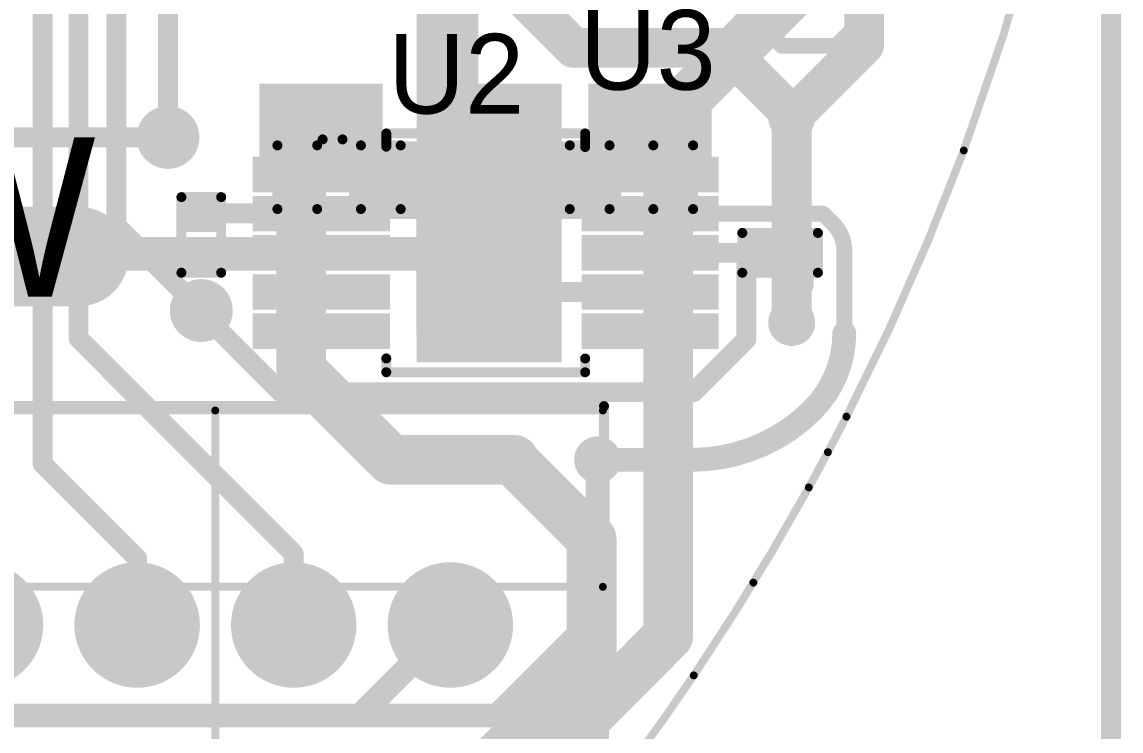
# Model space of a CAD drawing. Header units: millimetres. Extents: x 45.53 to 47.16, y 2.21 to 4.42.
# Drawn here: x 46.428 to 46.98, y 2.412 to 2.768 of the extents above; entities that cross this region are included whole.
import ezdxf

# ---------------------------------------------------------------- set-up
doc = ezdxf.new("R2010")
doc.units = ezdxf.units.MM
doc.header["$MEASUREMENT"] = 0
for name, color, linetype in [('BottomLayer', 5, 'Continuous'), ('BottomOverlay', 54, 'Continuous'), ('BottomPaste', 16, 'Continuous'), ('BottomSolder', 6, 'Continuous'), ('Mechanical1', 6, 'Continuous'), ('Mechanical2', 216, 'Continuous'), ('MultiLayer', 9, 'Continuous'), ('PadHoleLayer', 156, 'Continuous'), ('TopLayer', 1, 'Continuous'), ('TopOverlay', 2, 'Continuous'), ('TopPaste', 8, 'Continuous'), ('TopSolder', 216, 'Continuous'), ('ViaHoleLayer', 16, 'Continuous')]:
    doc.layers.add(name, color=color, linetype=linetype)

# ---------------------------------------------------------------- blocks, each defined once
blk = doc.blocks.new('BQ24092DGQR_34')
at = {"layer": 'TopLayer'}
for points in [[(-0.1131889, 0.0442914), (-0.1131889, 0.034449), (-0.0521653, 0.0442914), (-0.0521653, 0.034449)], [(0.0521654, 0.0442914), (0.0521654, 0.034449), (0.113189, 0.0442914), (0.113189, 0.034449)], [(-0.0309055, 0.0370079), (-0.0309055, -0.0370077), (0.0309055, 0.0370079), (0.0309055, -0.0370077)], [(-0.1131889, 0.0246064), (-0.1131889, 0.014764), (-0.0521653, 0.0246064), (-0.0521653, 0.014764)], [(0.0521654, 0.0246063), (0.0521654, 0.0147639), (0.113189, 0.0246063), (0.113189, 0.0147639)], [(-0.1131889, 0.0049213), (-0.1131889, -0.0049211), (-0.0521653, 0.0049213), (-0.0521653, -0.0049211)], [(0.0521654, 0.0049213), (0.0521654, -0.0049211), (0.113189, 0.0049213), (0.113189, -0.0049211)], [(-0.1131889, -0.0147637), (-0.1131889, -0.0246061), (-0.0521653, -0.0147637), (-0.0521653, -0.0246061)], [(0.0521654, -0.0147638), (0.0521654, -0.0246062), (0.113189, -0.0147638), (0.113189, -0.0246062)], [(-0.1131889, -0.0344488), (-0.1131889, -0.0442912), (-0.0521653, -0.0344488), (-0.0521653, -0.0442912)], [(0.0521654, -0.0344488), (0.0521654, -0.0442912), (0.113189, -0.0344488), (0.113189, -0.0442912)]]:
    blk.add_solid(points, dxfattribs=at)
at = {"layer": 'TopOverlay'}
for points, const_width in [([(-0.072, 0.057, 1), (-0.082, 0.057, 1)], 0.005), ([(-0.05125, 0.0600001, 1), (-0.04875, 0.0600001, 1)], 0.0025), ([(-0.05125, 0.0600001, 1), (-0.04875, 0.0600001, 1)], 0.0025), ([(0.04875, 0.0600001, 1), (0.05125, 0.0600001, 1)], 0.0025), ([(0.04875, 0.0600001, 1), (0.05125, 0.0600001, 1)], 0.0025), ([(-0.08325, 0.057, 1), (-0.08075, 0.057, 1)], 0.0025), ([(-0.07325, 0.057, 1), (-0.07075, 0.057, 1)], 0.0025), ([(-0.05125, 0.0533441, 1), (-0.04875, 0.0533441, 1)], 0.0025), ([(0.04875, 0.0531681, 1), (0.05125, 0.0531681, 1)], 0.0025), ([(-0.05125, -0.0530591, 1), (-0.04875, -0.0530591, 1)], 0.0025), ([(0.04875, -0.0531007, 1), (0.05125, -0.0531007, 1)], 0.0025), ([(-0.05125, -0.0599999, 1), (-0.04875, -0.0599999, 1)], 0.0025), ([(-0.05125, -0.0599999, 1), (-0.04875, -0.0599999, 1)], 0.0025), ([(0.04875, -0.0599999, 1), (0.05125, -0.0599999, 1)], 0.0025), ([(0.04875, -0.0599999, 1), (0.05125, -0.0599999, 1)], 0.0025)]:
    blk.add_lwpolyline(points, format="xyb", close=True, dxfattribs=dict(at, const_width=const_width))
at = {"layer": 'TopOverlay', "const_width": 0.005}
for points in [[(-0.05, 0.0600001), (0.05, 0.0600001)], [(-0.05, 0.0533441), (-0.05, 0.0600001)], [(0.05, 0.0531681), (0.05, 0.0600001)], [(-0.05, -0.0599999), (-0.05, -0.0530591)], [(0.05, -0.0599999), (0.05, -0.0531007)], [(-0.05, -0.0599999), (0.05, -0.0599999)]]:
    blk.add_lwpolyline(points, dxfattribs=at)
at = {"layer": 'TopPaste'}
for points in [[(-0.1131889, 0.0442914), (-0.1131889, 0.034449), (-0.0521653, 0.0442914), (-0.0521653, 0.034449)], [(0.0521654, 0.0442914), (0.0521654, 0.034449), (0.113189, 0.0442914), (0.113189, 0.034449)], [(-0.0309055, 0.0370079), (-0.0309055, -0.0370077), (0.0309055, 0.0370079), (0.0309055, -0.0370077)], [(-0.1131889, 0.0246064), (-0.1131889, 0.014764), (-0.0521653, 0.0246064), (-0.0521653, 0.014764)], [(0.0521654, 0.0246063), (0.0521654, 0.0147639), (0.113189, 0.0246063), (0.113189, 0.0147639)], [(-0.1131889, 0.0049213), (-0.1131889, -0.0049211), (-0.0521653, 0.0049213), (-0.0521653, -0.0049211)], [(0.0521654, 0.0049213), (0.0521654, -0.0049211), (0.113189, 0.0049213), (0.113189, -0.0049211)], [(-0.1131889, -0.0147637), (-0.1131889, -0.0246061), (-0.0521653, -0.0147637), (-0.0521653, -0.0246061)], [(0.0521654, -0.0147638), (0.0521654, -0.0246062), (0.113189, -0.0147638), (0.113189, -0.0246062)], [(-0.1131889, -0.0344488), (-0.1131889, -0.0442912), (-0.0521653, -0.0344488), (-0.0521653, -0.0442912)], [(0.0521654, -0.0344488), (0.0521654, -0.0442912), (0.113189, -0.0344488), (0.113189, -0.0442912)]]:
    blk.add_solid(points, dxfattribs=at)
at = {"layer": 'TopSolder'}
for points in [[(-0.1171889, 0.0482914), (-0.1171889, 0.030449), (-0.0481653, 0.0482914), (-0.0481653, 0.030449)], [(0.0481654, 0.0482914), (0.0481654, 0.030449), (0.117189, 0.0482914), (0.117189, 0.030449)], [(-0.0349055, 0.0410079), (-0.0349055, -0.0410077), (0.0349055, 0.0410079), (0.0349055, -0.0410077)], [(-0.1171889, 0.0286064), (-0.1171889, 0.010764), (-0.0481653, 0.0286064), (-0.0481653, 0.010764)], [(0.0481654, 0.0286063), (0.0481654, 0.0107639), (0.117189, 0.0286063), (0.117189, 0.0107639)], [(-0.1171889, 0.0089213), (-0.1171889, -0.0089211), (-0.0481653, 0.0089213), (-0.0481653, -0.0089211)], [(0.0481654, 0.0089213), (0.0481654, -0.0089211), (0.117189, 0.0089213), (0.117189, -0.0089211)], [(-0.1171889, -0.0107637), (-0.1171889, -0.0286061), (-0.0481653, -0.0107637), (-0.0481653, -0.0286061)], [(0.0481654, -0.0107638), (0.0481654, -0.0286062), (0.117189, -0.0107638), (0.117189, -0.0286062)], [(-0.1171889, -0.0304488), (-0.1171889, -0.0482912), (-0.0481653, -0.0304488), (-0.0481653, -0.0482912)], [(0.0481654, -0.0304488), (0.0481654, -0.0482912), (0.117189, -0.0304488), (0.117189, -0.0482912)]]:
    blk.add_solid(points, dxfattribs=at)
blk = doc.blocks.new('R___0201_38')
at = {"layer": 'TopLayer'}
for points in [[(-0.0161416, -0.0072834), (-0.0055118, -0.0072834), (-0.0161416, 0.0072834), (-0.0055118, 0.0072834)], [(0.0055119, -0.0072834), (0.0161417, -0.0072834), (0.0055119, 0.0072834), (0.0161417, 0.0072834)]]:
    blk.add_solid(points, dxfattribs=at)
at = {"layer": 'TopOverlay', "const_width": 0.005}
for points in [[(-0.019, 0.01), (-0.019, -0.01)], [(0.019, 0.01), (-0.019, 0.01)], [(0.019, 0.01), (0.019, -0.01)], [(0.019, -0.01), (-0.019, -0.01)]]:
    blk.add_lwpolyline(points, dxfattribs=at)
at = {"layer": 'TopOverlay', "const_width": 0.0025}
for points in [[(-0.02025, 0.01, 1), (-0.01775, 0.01, 1)], [(-0.02025, 0.01, 1), (-0.01775, 0.01, 1)], [(0.01775, 0.01, 1), (0.02025, 0.01, 1)], [(0.01775, 0.01, 1), (0.02025, 0.01, 1)], [(-0.02025, -0.01, 1), (-0.01775, -0.01, 1)], [(-0.02025, -0.01, 1), (-0.01775, -0.01, 1)], [(0.01775, -0.01, 1), (0.02025, -0.01, 1)], [(0.01775, -0.01, 1), (0.02025, -0.01, 1)]]:
    blk.add_lwpolyline(points, format="xyb", close=True, dxfattribs=at)
at = {"layer": 'TopPaste'}
for points in [[(-0.0161416, -0.0072834), (-0.0055118, -0.0072834), (-0.0161416, 0.0072834), (-0.0055118, 0.0072834)], [(0.0055119, -0.0072834), (0.0161417, -0.0072834), (0.0055119, 0.0072834), (0.0161417, 0.0072834)]]:
    blk.add_solid(points, dxfattribs=at)
at = {"layer": 'TopSolder'}
for points in [[(-0.0201416, -0.0112834), (-0.0015118, -0.0112834), (-0.0201416, 0.0112834), (-0.0015118, 0.0112834)], [(0.0015119, -0.0112834), (0.0201417, -0.0112834), (0.0015119, 0.0112834), (0.0201417, 0.0112834)]]:
    blk.add_solid(points, dxfattribs=at)
blk = doc.blocks.new('R___0201_51')
at = {"layer": 'TopLayer'}
for points in [[(-0.0161416, -0.0072834), (-0.0055118, -0.0072834), (-0.0161416, 0.0072834), (-0.0055118, 0.0072834)], [(0.0055119, -0.0072834), (0.0161417, -0.0072834), (0.0055119, 0.0072834), (0.0161417, 0.0072834)]]:
    blk.add_solid(points, dxfattribs=at)
at = {"layer": 'TopOverlay', "const_width": 0.005}
for points in [[(-0.019, 0.01), (-0.019, -0.01)], [(-0.019, 0.01), (0.019, 0.01)], [(0.019, 0.01), (0.019, -0.01)], [(-0.019, -0.01), (0.019, -0.01)]]:
    blk.add_lwpolyline(points, dxfattribs=at)
at = {"layer": 'TopOverlay', "const_width": 0.0025}
for points in [[(-0.02025, 0.01, 1), (-0.01775, 0.01, 1)], [(-0.02025, 0.01, 1), (-0.01775, 0.01, 1)], [(0.01775, 0.01, 1), (0.02025, 0.01, 1)], [(0.01775, 0.01, 1), (0.02025, 0.01, 1)], [(-0.02025, -0.01, 1), (-0.01775, -0.01, 1)], [(-0.02025, -0.01, 1), (-0.01775, -0.01, 1)], [(0.01775, -0.01, 1), (0.02025, -0.01, 1)], [(0.01775, -0.01, 1), (0.02025, -0.01, 1)]]:
    blk.add_lwpolyline(points, format="xyb", close=True, dxfattribs=at)
at = {"layer": 'TopPaste'}
for points in [[(-0.0161416, -0.0072834), (-0.0055118, -0.0072834), (-0.0161416, 0.0072834), (-0.0055118, 0.0072834)], [(0.0055119, -0.0072834), (0.0161417, -0.0072834), (0.0055119, 0.0072834), (0.0161417, 0.0072834)]]:
    blk.add_solid(points, dxfattribs=at)
at = {"layer": 'TopSolder'}
for points in [[(-0.0201416, -0.0112834), (-0.0015118, -0.0112834), (-0.0201416, 0.0112834), (-0.0015118, 0.0112834)], [(0.0015119, -0.0112834), (0.0201417, -0.0112834), (0.0015119, 0.0112834), (0.0201417, 0.0112834)]]:
    blk.add_solid(points, dxfattribs=at)
blk = doc.blocks.new('B4B_PH_K_S_LF__SN__59')
at = {"layer": 'BottomLayer', "const_width": 0.027559}
for points in [[(-0.0925196, 0, 1), (-0.0649606, 0, 1)], [(-0.0137794, 0, 1), (0.0137796, 0, 1)], [(0.0649607, 0, 1), (0.0925197, 0, 1)], [(0.1437009, 0, 1), (0.1712599, 0, 1)]]:
    blk.add_lwpolyline(points, format="xyb", close=True, dxfattribs=at)
at = {"layer": 'BottomSolder', "const_width": 0.031559}
for points in [[(-0.0945196, 0, 1), (-0.0629606, 0, 1)], [(-0.0157794, 0, 1), (0.0157796, 0, 1)], [(0.0629607, 0, 1), (0.0945197, 0, 1)], [(0.1417009, 0, 1), (0.1732599, 0, 1)]]:
    blk.add_lwpolyline(points, format="xyb", close=True, dxfattribs=at)
at = {"layer": 'MultiLayer', "const_width": 0.027559}
for points in [[(-0.0925196, 0, 1), (-0.0649606, 0, 1)], [(-0.0137794, 0, 1), (0.0137796, 0, 1)], [(0.0649607, 0, 1), (0.0925197, 0, 1)], [(0.1437009, 0, 1), (0.1712599, 0, 1)]]:
    blk.add_lwpolyline(points, format="xyb", close=True, dxfattribs=at)
at = {"layer": 'PadHoleLayer', "const_width": 0.0137795}
for points in [[(-0.0856299, 0, 1), (-0.0718503, 0, 1)], [(-0.0068897, 0, 1), (0.0068899, 0, 1)], [(0.0718504, 0, 1), (0.08563, 0, 1)], [(0.1505906, 0, 1), (0.1643702, 0, 1)]]:
    blk.add_lwpolyline(points, format="xyb", close=True, dxfattribs=at)
at = {"layer": 'TopLayer', "const_width": 0.027559}
for points in [[(-0.0925196, 0, 1), (-0.0649606, 0, 1)], [(-0.0137794, 0, 1), (0.0137796, 0, 1)], [(0.0649607, 0, 1), (0.0925197, 0, 1)], [(0.1437009, 0, 1), (0.1712599, 0, 1)]]:
    blk.add_lwpolyline(points, format="xyb", close=True, dxfattribs=at)
at = {"layer": 'TopOverlay', "const_width": 0.005}
for points in [[(-0.156, -0.07), (-0.156, 0.11)], [(-0.156, 0.11), (0.2347402, 0.11)], [(0.2347402, -0.07), (0.2347402, 0.11)], [(-0.156, -0.07), (0.2347402, -0.07)]]:
    blk.add_lwpolyline(points, dxfattribs=at)
at = {"layer": 'TopOverlay', "const_width": 0.0025}
for points in [[(-0.15725, 0.11, 1), (-0.15475, 0.11, 1)], [(-0.15725, 0.11, 1), (-0.15475, 0.11, 1)], [(0.2334902, 0.11, 1), (0.2359902, 0.11, 1)], [(0.2334902, 0.11, 1), (0.2359902, 0.11, 1)], [(-0.15725, -0.07, 1), (-0.15475, -0.07, 1)], [(-0.15725, -0.07, 1), (-0.15475, -0.07, 1)], [(0.2334902, -0.07, 1), (0.2359902, -0.07, 1)], [(0.2334902, -0.07, 1), (0.2359902, -0.07, 1)]]:
    blk.add_lwpolyline(points, format="xyb", close=True, dxfattribs=at)
at = {"layer": 'TopSolder', "const_width": 0.031559}
for points in [[(-0.0945196, 0, 1), (-0.0629606, 0, 1)], [(-0.0157794, 0, 1), (0.0157796, 0, 1)], [(0.0629607, 0, 1), (0.0945197, 0, 1)], [(0.1417009, 0, 1), (0.1732599, 0, 1)]]:
    blk.add_lwpolyline(points, format="xyb", close=True, dxfattribs=at)
blk = doc.blocks.new('C__0402_B_79')
at = {"layer": 'BottomLayer'}
for points in [[(-0.0275, 0.0125), (-0.0275, -0.0125), (-0.0095, 0.0125), (-0.0095, -0.0125)], [(0.0095, 0.0125), (0.0095, -0.0125), (0.0275, 0.0125), (0.0275, -0.0125)]]:
    blk.add_solid(points, dxfattribs=at)
at = {"layer": 'BottomOverlay', "const_width": 0.005}
for points in [[(-0.011, 0.016), (-0.031, 0.016)], [(-0.031, 0.016), (-0.031, -0.016)], [(0.031, 0.016), (0.011, 0.016)], [(0.031, 0.016), (0.031, -0.016)], [(-0.011, -0.016), (-0.031, -0.016)], [(0.031, -0.016), (0.011, -0.016)]]:
    blk.add_lwpolyline(points, dxfattribs=at)
at = {"layer": 'BottomOverlay', "const_width": 0.0025}
for points in [[(-0.03225, 0.016, 1), (-0.02975, 0.016, 1)], [(-0.03225, 0.016, 1), (-0.02975, 0.016, 1)], [(-0.01225, 0.016, 1), (-0.00975, 0.016, 1)], [(0.00975, 0.016, 1), (0.01225, 0.016, 1)], [(0.02975, 0.016, 1), (0.03225, 0.016, 1)], [(0.02975, 0.016, 1), (0.03225, 0.016, 1)], [(-0.03225, -0.016, 1), (-0.02975, -0.016, 1)], [(-0.03225, -0.016, 1), (-0.02975, -0.016, 1)], [(-0.01225, -0.016, 1), (-0.00975, -0.016, 1)], [(0.00975, -0.016, 1), (0.01225, -0.016, 1)], [(0.02975, -0.016, 1), (0.03225, -0.016, 1)], [(0.02975, -0.016, 1), (0.03225, -0.016, 1)]]:
    blk.add_lwpolyline(points, format="xyb", close=True, dxfattribs=at)
at = {"layer": 'BottomPaste'}
for points in [[(-0.0275, 0.0125), (-0.0275, -0.0125), (-0.0095, 0.0125), (-0.0095, -0.0125)], [(0.0095, 0.0125), (0.0095, -0.0125), (0.0275, 0.0125), (0.0275, -0.0125)]]:
    blk.add_solid(points, dxfattribs=at)
at = {"layer": 'BottomSolder'}
for points in [[(-0.0298622, 0.0148622), (-0.0298622, -0.0148622), (-0.0071378, 0.0148622), (-0.0071378, -0.0148622)], [(0.0071378, 0.0148622), (0.0071378, -0.0148622), (0.0298622, 0.0148622), (0.0298622, -0.0148622)]]:
    blk.add_solid(points, dxfattribs=at)
blk = doc.blocks.new('C__0402_B_83')
at = {"layer": 'BottomLayer'}
for points in [[(-0.0275, 0.0125), (-0.0275, -0.0125), (-0.0095, 0.0125), (-0.0095, -0.0125)], [(0.0095, 0.0125), (0.0095, -0.0125), (0.0275, 0.0125), (0.0275, -0.0125)]]:
    blk.add_solid(points, dxfattribs=at)
at = {"layer": 'BottomOverlay', "const_width": 0.005}
for points in [[(-0.031, 0.016), (-0.011, 0.016)], [(-0.031, -0.016), (-0.031, 0.016)], [(0.011, 0.016), (0.031, 0.016)], [(0.031, -0.016), (0.031, 0.016)], [(-0.031, -0.016), (-0.011, -0.016)], [(0.011, -0.016), (0.031, -0.016)]]:
    blk.add_lwpolyline(points, dxfattribs=at)
at = {"layer": 'BottomOverlay', "const_width": 0.0025}
for points in [[(-0.03225, 0.016, 1), (-0.02975, 0.016, 1)], [(-0.03225, 0.016, 1), (-0.02975, 0.016, 1)], [(-0.01225, 0.016, 1), (-0.00975, 0.016, 1)], [(0.00975, 0.016, 1), (0.01225, 0.016, 1)], [(0.02975, 0.016, 1), (0.03225, 0.016, 1)], [(0.02975, 0.016, 1), (0.03225, 0.016, 1)], [(-0.03225, -0.016, 1), (-0.02975, -0.016, 1)], [(-0.03225, -0.016, 1), (-0.02975, -0.016, 1)], [(-0.01225, -0.016, 1), (-0.00975, -0.016, 1)], [(0.00975, -0.016, 1), (0.01225, -0.016, 1)], [(0.02975, -0.016, 1), (0.03225, -0.016, 1)], [(0.02975, -0.016, 1), (0.03225, -0.016, 1)]]:
    blk.add_lwpolyline(points, format="xyb", close=True, dxfattribs=at)
at = {"layer": 'BottomPaste'}
for points in [[(-0.0275, 0.0125), (-0.0275, -0.0125), (-0.0095, 0.0125), (-0.0095, -0.0125)], [(0.0095, 0.0125), (0.0095, -0.0125), (0.0275, 0.0125), (0.0275, -0.0125)]]:
    blk.add_solid(points, dxfattribs=at)
at = {"layer": 'BottomSolder'}
for points in [[(-0.0298622, 0.0148622), (-0.0298622, -0.0148622), (-0.0071378, 0.0148622), (-0.0071378, -0.0148622)], [(0.0071378, 0.0148622), (0.0071378, -0.0148622), (0.0298622, 0.0148622), (0.0298622, -0.0148622)]]:
    blk.add_solid(points, dxfattribs=at)

msp = doc.modelspace()

# ---------------------------------------------------------------- linework, layer by layer
at = {"layer": 'BottomLayer'}
for points, const_width in [([(46.4382599, 2.546), (46.4382599, 3.1468753)], 0.01), ([(46.4562599, 2.609), (46.4562599, 3.067)], 0.01), ([(46.4752599, 2.6657401), (46.4752599, 3.0419296)], 0.01), ([(46.5012599, 2.71), (46.5012599, 3.0297157)], 0.01), ([(46.8512599, 2.7564331), (46.8512599, 2.831398)], 0.02), ([(46.7553268, 2.7225), (46.8148268, 2.782)], 0.025), ([(46.8148268, 2.72), (46.8512599, 2.7564331)], 0.02), ([(46.5682599, 2.593), (46.5682599, 2.724)], 0.025), ([(46.7527599, 2.7225), (46.7553268, 2.7225)], 0.025), ([(46.7527599, 2.69), (46.7527599, 2.7225)], 0.025), ([(46.8148268, 2.617), (46.8148268, 2.72)], 0.02), ([(46.6057599, 2.69), (46.6452599, 2.69)], 0.025), ([(46.6452599, 2.69), (46.6792599, 2.69)], 0.025), ([(46.6792599, 2.69), (46.7157599, 2.69)], 0.025), ([(46.7527599, 2.4595), (46.7527599, 2.69)], 0.025), ([(46.4752599, 2.6657401), (46.518, 2.623)], 0.01), ([(46.4562599, 2.609), (46.5644803, 2.5007796)], 0.01), ([(46.5682599, 2.593), (46.6132599, 2.548)], 0.025), ([(46.6132599, 2.548), (46.6752599, 2.548)], 0.025), ([(46.7172599, 2.47), (46.7172599, 2.548)], 0.012), ([(46.4382599, 2.546), (46.4857402, 2.4985197)], 0.01), ([(46.4857402, 2.465), (46.4857402, 2.4985197)], 0.01), ([(46.5644803, 2.465), (46.5644803, 2.5007796)], 0.01), ([(46.6667599, 2.4195), (46.7172599, 2.47)], 0.012), ([(46.6872599, 2.394), (46.7527599, 2.4595)], 0.025), ([(46.1847599, 2.4195), (46.6667599, 2.4195)], 0.012)]:
    msp.add_lwpolyline(points, dxfattribs=dict(at, const_width=const_width))
for points, const_width in [([(46.8462599, 2.7564331, 1), (46.8562599, 2.7564331, 1)], 0.01), ([(46.8462599, 2.7564331, 1), (46.8562599, 2.7564331, 1)], 0.01), ([(46.5620099, 2.724, 1), (46.5745099, 2.724, 1)], 0.0125), ([(46.5623544, 2.724, 1), (46.5741654, 2.724, 1)], 0.011811), ([(46.7465099, 2.7225, 1), (46.7590099, 2.7225, 1)], 0.0125), ([(46.7465099, 2.7225, 1), (46.7590099, 2.7225, 1)], 0.0125), ([(46.7468544, 2.7225, 1), (46.7586654, 2.7225, 1)], 0.011811), ([(46.7490768, 2.7225, 1), (46.7615768, 2.7225, 1)], 0.0125), ([(46.7490768, 2.7225, 1), (46.7615768, 2.7225, 1)], 0.0125), ([(46.8089213, 2.72, 1), (46.8207323, 2.72, 1)], 0.011811), ([(46.8098268, 2.72, 1), (46.8198268, 2.72, 1)], 0.01), ([(46.8098268, 2.72, 1), (46.8198268, 2.72, 1)], 0.01), ([(46.4953544, 2.71, 1), (46.5071654, 2.71, 1)], 0.011811), ([(46.4987599, 2.71, 1), (46.5037599, 2.71, 1)], 0.005), ([(46.5995099, 2.69, 1), (46.6120099, 2.69, 1)], 0.0125), ([(46.6390099, 2.69, 1), (46.6515099, 2.69, 1)], 0.0125), ([(46.6390099, 2.69, 1), (46.6515099, 2.69, 1)], 0.0125), ([(46.6730099, 2.69, 1), (46.6855099, 2.69, 1)], 0.0125), ([(46.6730099, 2.69, 1), (46.6855099, 2.69, 1)], 0.0125), ([(46.7095099, 2.69, 1), (46.7220099, 2.69, 1)], 0.0125), ([(46.7465099, 2.69, 1), (46.7590099, 2.69, 1)], 0.0125), ([(46.7465099, 2.69, 1), (46.7590099, 2.69, 1)], 0.0125), ([(46.6393544, 2.69, 1), (46.6511654, 2.69, 1)], 0.011811), ([(46.6733544, 2.69, 1), (46.6851654, 2.69, 1)], 0.011811), ([(46.4727599, 2.6657401, 1), (46.4777599, 2.6657401, 1)], 0.005), ([(46.4727599, 2.6657401, 1), (46.4777599, 2.6657401, 1)], 0.005), ([(46.5120945, 2.623, 1), (46.5239055, 2.623, 1)], 0.011811), ([(46.5155, 2.623, 1), (46.5205, 2.623, 1)], 0.005), ([(46.8089213, 2.617, 1), (46.8207323, 2.617, 1)], 0.011811), ([(46.8098268, 2.617, 1), (46.8198268, 2.617, 1)], 0.01), ([(46.4537599, 2.609, 1), (46.4587599, 2.609, 1)], 0.005), ([(46.4537599, 2.609, 1), (46.4587599, 2.609, 1)], 0.005), ([(46.5620099, 2.593, 1), (46.5745099, 2.593, 1)], 0.0125), ([(46.5620099, 2.593, 1), (46.5745099, 2.593, 1)], 0.0125), ([(46.6070099, 2.548, 1), (46.6195099, 2.548, 1)], 0.0125), ([(46.6070099, 2.548, 1), (46.6195099, 2.548, 1)], 0.0125), ([(46.6690099, 2.548, 1), (46.6815099, 2.548, 1)], 0.0125), ([(46.6693544, 2.548, 1), (46.6811654, 2.548, 1)], 0.011811), ([(46.7113544, 2.548, 1), (46.7231654, 2.548, 1)], 0.011811), ([(46.7142599, 2.548, 1), (46.7202599, 2.548, 1)], 0.006), ([(46.4357599, 2.546, 1), (46.4407599, 2.546, 1)], 0.005), ([(46.4357599, 2.546, 1), (46.4407599, 2.546, 1)], 0.005), ([(46.4832402, 2.4985197, 1), (46.4882402, 2.4985197, 1)], 0.005), ([(46.4832402, 2.4985197, 1), (46.4882402, 2.4985197, 1)], 0.005), ([(46.5619803, 2.5007796, 1), (46.5669803, 2.5007796, 1)], 0.005), ([(46.5619803, 2.5007796, 1), (46.5669803, 2.5007796, 1)], 0.005), ([(46.7142599, 2.47, 1), (46.7202599, 2.47, 1)], 0.006), ([(46.7142599, 2.47, 1), (46.7202599, 2.47, 1)], 0.006), ([(46.4832402, 2.465, 1), (46.4882402, 2.465, 1)], 0.005), ([(46.5619803, 2.465, 1), (46.5669803, 2.465, 1)], 0.005), ([(46.7465099, 2.4595, 1), (46.7590099, 2.4595, 1)], 0.0125), ([(46.7465099, 2.4595, 1), (46.7590099, 2.4595, 1)], 0.0125), ([(46.6637599, 2.4195, 1), (46.6697599, 2.4195, 1)], 0.006), ([(46.6637599, 2.4195, 1), (46.6697599, 2.4195, 1)], 0.006)]:
    msp.add_lwpolyline(points, format="xyb", close=True, dxfattribs=dict(at, const_width=const_width))
msp.add_solid([(46.5922599, 2.669), (46.7292599, 2.669), (46.5922599, 2.708), (46.7292599, 2.708)], dxfattribs=at)
at = {"layer": 'BottomSolder', "const_width": 0.015811}
for points in [[(46.4933544, 2.71, 1), (46.5091654, 2.71, 1)], [(46.5100945, 2.623, 1), (46.5259055, 2.623, 1)]]:
    msp.add_lwpolyline(points, format="xyb", close=True, dxfattribs=at)
at = {"layer": 'Mechanical1'}
for points, const_width in [([(46.9754053, 2.257), (46.9754053, 3.0939271)], 0.01), ([(46.3301413, 2.5727954), (46.7199051, 2.5727954)], 0.003937), ([(46.3301413, 2.572765), (46.7199051, 2.572765)], 0.003937), ([(46.3301413, 2.5727355), (46.7199051, 2.5727355)], 0.003937), ([(46.5250232, 2.3956301), (46.5250232, 2.5727954)], 0.003937), ([(46.5250232, 2.5727355), (46.5250232, 2.5727954)], 0.003937), ([(46.7199051, 2.3956301), (46.7199051, 2.5727954)], 0.003937), ([(46.7199051, 2.5727944), (46.7199051, 2.5727954)], 0.003937), ([(46.7199051, 2.5727355), (46.7199051, 2.5727944)], 0.003937), ([(46.7199051, 2.3955997), (46.7199051, 2.572765)], 0.003937), ([(46.7199051, 2.3955701), (46.7199051, 2.5727355)], 0.003937), ([(46.3301413, 2.4842128), (46.7199051, 2.4842128)], 0.003937), ([(46.7199051, 2.4841528), (46.7199051, 2.4842128)], 0.003937)]:
    msp.add_lwpolyline(points, dxfattribs=dict(at, const_width=const_width))
at = {"layer": 'Mechanical1', "const_width": 0.0019685}
for points in [[(46.524039, 2.5727954, 1), (46.5260074, 2.5727954, 1)], [(46.524039, 2.5727954, 1), (46.5260074, 2.5727954, 1)], [(46.524039, 2.5727355, 1), (46.5260074, 2.5727355, 1)], [(46.7189209, 2.5727954, 1), (46.7208893, 2.5727954, 1)], [(46.7189209, 2.5727954, 1), (46.7208893, 2.5727954, 1)], [(46.7189209, 2.5727954, 1), (46.7208893, 2.5727954, 1)], [(46.7189209, 2.5727944, 1), (46.7208893, 2.5727944, 1)], [(46.7189209, 2.5727944, 1), (46.7208893, 2.5727944, 1)], [(46.7189209, 2.572765, 1), (46.7208893, 2.572765, 1)], [(46.7189209, 2.572765, 1), (46.7208893, 2.572765, 1)], [(46.7189209, 2.5727355, 1), (46.7208893, 2.5727355, 1)], [(46.7189209, 2.5727355, 1), (46.7208893, 2.5727355, 1)], [(46.7189209, 2.5727355, 1), (46.7208893, 2.5727355, 1)], [(46.7189209, 2.4842128, 1), (46.7208893, 2.4842128, 1)], [(46.7189209, 2.4842128, 1), (46.7208893, 2.4842128, 1)], [(46.7189209, 2.4841528, 1), (46.7208893, 2.4841528, 1)]]:
    msp.add_lwpolyline(points, format="xyb", close=True, dxfattribs=at)
at = {"layer": 'Mechanical2', "const_width": 0.003937}
for points in [[(46.9524403, 2.8813982, -0.03874609832594011), (46.9013337, 2.7034428)], [(46.9524449, 2.8813942, -0.03874600682442002), (46.9013369, 2.7034382)], [(46.9524493, 2.8813903, -0.03874591532480968), (46.9013399, 2.7034338)], [(46.9013337, 2.7034428, -0.02924336811770788), (46.842354, 2.569684)], [(46.9013368, 2.7034384, -0.02924331921916492), (46.8423559, 2.5696793)], [(46.90134, 2.7034338, -0.02924327032159993), (46.842358, 2.5696744)], [(46.842354, 2.569684, -0.007965062132710948), (46.8234174, 2.5341339)], [(46.842356, 2.5696792, -0.007965063706933647), (46.8234191, 2.5341291)], [(46.8423579, 2.5696744, -0.007965065281131695), (46.8234207, 2.5341242)], [(46.8234175, 2.5341339, -0.02201934837059649), (46.7656017, 2.4396869)], [(46.823419, 2.5341291, -0.02201938222858353), (46.7656024, 2.4396819)], [(46.8234207, 2.5341242, -0.02201941608590528), (46.7656032, 2.439677)], [(46.7656016, 2.4396869, -0.01602465331154929), (46.720332, 2.3769834)], [(46.7656024, 2.4396819, -0.01602465331154929), (46.7203328, 2.3769784)], [(46.7656032, 2.439677, -0.01602632618325803), (46.7203336, 2.3769835)]]:
    msp.add_lwpolyline(points, format="xyb", dxfattribs=at)
for points in [[(46.9013337, 2.7034428), (46.9013399, 2.7034338)], [(46.842354, 2.569684), (46.8423579, 2.5696744)], [(46.8330273, 2.5518336), (46.8330309, 2.5518239)], [(46.8234174, 2.5341339), (46.8234207, 2.5341242)], [(46.7955564, 2.4862853), (46.7955588, 2.4862755)], [(46.7656017, 2.4396869), (46.7656032, 2.4396769)]]:
    msp.add_lwpolyline(points, dxfattribs=at)
at = {"layer": 'Mechanical2', "const_width": 0.0019685}
for points in [[(46.9003495, 2.7034428, 1), (46.9023179, 2.7034428, 1)], [(46.9003495, 2.7034428, 1), (46.9023179, 2.7034428, 1)], [(46.9003495, 2.7034428, 1), (46.9023179, 2.7034428, 1)], [(46.9003526, 2.7034384, 1), (46.902321, 2.7034384, 1)], [(46.9003527, 2.7034382, 1), (46.9023211, 2.7034382, 1)], [(46.9003557, 2.7034338, 1), (46.9023241, 2.7034338, 1)], [(46.9003557, 2.7034338, 1), (46.9023241, 2.7034338, 1)], [(46.9003558, 2.7034338, 1), (46.9023242, 2.7034338, 1)], [(46.8413698, 2.569684, 1), (46.8433382, 2.569684, 1)], [(46.8413698, 2.569684, 1), (46.8433382, 2.569684, 1)], [(46.8413698, 2.569684, 1), (46.8433382, 2.569684, 1)], [(46.8413717, 2.5696793, 1), (46.8433401, 2.5696793, 1)], [(46.8413718, 2.5696792, 1), (46.8433402, 2.5696792, 1)], [(46.8413737, 2.5696744, 1), (46.8433421, 2.5696744, 1)], [(46.8413737, 2.5696744, 1), (46.8433421, 2.5696744, 1)], [(46.8413738, 2.5696744, 1), (46.8433422, 2.5696744, 1)], [(46.8320431, 2.5518336, 1), (46.8340115, 2.5518336, 1)], [(46.8320467, 2.5518239, 1), (46.8340151, 2.5518239, 1)], [(46.8224332, 2.5341339, 1), (46.8244016, 2.5341339, 1)], [(46.8224332, 2.5341339, 1), (46.8244016, 2.5341339, 1)], [(46.8224333, 2.5341339, 1), (46.8244017, 2.5341339, 1)], [(46.8224348, 2.5341291, 1), (46.8244032, 2.5341291, 1)], [(46.8224349, 2.5341291, 1), (46.8244033, 2.5341291, 1)], [(46.8224365, 2.5341242, 1), (46.8244049, 2.5341242, 1)], [(46.8224365, 2.5341242, 1), (46.8244049, 2.5341242, 1)], [(46.8224365, 2.5341242, 1), (46.8244049, 2.5341242, 1)], [(46.7945722, 2.4862853, 1), (46.7965406, 2.4862853, 1)], [(46.7945746, 2.4862755, 1), (46.796543, 2.4862755, 1)], [(46.7646174, 2.4396869, 1), (46.7665858, 2.4396869, 1)], [(46.7646175, 2.4396869, 1), (46.7665859, 2.4396869, 1)], [(46.7646175, 2.4396869, 1), (46.7665859, 2.4396869, 1)], [(46.7646182, 2.4396819, 1), (46.7665866, 2.4396819, 1)], [(46.7646182, 2.4396819, 1), (46.7665866, 2.4396819, 1)], [(46.764619, 2.439677, 1), (46.7665874, 2.439677, 1)], [(46.764619, 2.439677, 1), (46.7665874, 2.439677, 1)], [(46.764619, 2.4396769, 1), (46.7665874, 2.4396769, 1)]]:
    msp.add_lwpolyline(points, format="xyb", close=True, dxfattribs=at)
at = {"layer": 'MultiLayer', "const_width": 0.011811}
for points in [[(46.5623544, 2.724, 1), (46.5741654, 2.724, 1)], [(46.7468544, 2.7225, 1), (46.7586654, 2.7225, 1)], [(46.8089213, 2.72, 1), (46.8207323, 2.72, 1)], [(46.4953544, 2.71, 1), (46.5071654, 2.71, 1)], [(46.6393544, 2.69, 1), (46.6511654, 2.69, 1)], [(46.6733544, 2.69, 1), (46.6851654, 2.69, 1)], [(46.5120945, 2.623, 1), (46.5239055, 2.623, 1)], [(46.8089213, 2.617, 1), (46.8207323, 2.617, 1)], [(46.6693544, 2.548, 1), (46.6811654, 2.548, 1)], [(46.7113544, 2.548, 1), (46.7231654, 2.548, 1)]]:
    msp.add_lwpolyline(points, format="xyb", close=True, dxfattribs=at)
at = {"layer": 'TopLayer'}
for points, const_width in [([(46.767688, 2.798252), (46.80994, 2.756)], 0.008), ([(46.6812599, 2.779), (46.7052599, 2.755)], 0.02), ([(46.8372599, 2.756), (46.8542599, 2.773)], 0.008), ([(46.7052599, 2.755), (46.7058873, 2.755)], 0.02), ([(46.7058873, 2.755), (46.7059371, 2.7549503)], 0.02), ([(46.7059371, 2.7549503), (46.7059868, 2.755)], 0.02), ([(46.7059868, 2.755), (46.7812416, 2.755)], 0.02), ([(46.7812416, 2.755), (46.8148268, 2.7214148)], 0.02), ([(46.80994, 2.756), (46.8372599, 2.756)], 0.008), ([(46.8148268, 2.72), (46.8148268, 2.7214148)], 0.02), ([(46.2882599, 2.71), (46.5012599, 2.71)], 0.01), ([(46.3564332, 2.6501733), (46.4564332, 2.6501733)], 0.05), ([(46.518, 2.6718268), (46.5781812, 2.6718268)], 0.01), ([(46.5781812, 2.6718268), (46.5783229, 2.6716851)], 0.01), ([(46.7436772, 2.671685), (46.8305749, 2.671685)], 0.008), ([(46.8305749, 2.671685), (46.8357599, 2.6665)], 0.008), ([(46.8198267, 2.636), (46.8198267, 2.652)], 0.012), ([(46.4564332, 2.6501733), (46.518, 2.6501733)], 0.01), ([(46.5208267, 2.652), (46.5783229, 2.652)], 0.01), ([(46.5783229, 2.652), (46.661, 2.652)], 0.01), ([(46.661, 2.652), (46.6806851, 2.6323149)], 0.01), ([(46.7436772, 2.652), (46.7981732, 2.652)], 0.01), ([(46.7920158, 2.6458426), (46.7981732, 2.652)], 0.01), ([(46.8412599, 2.6115563), (46.8412599, 2.6532218)], 0.008), ([(46.7920158, 2.6084126), (46.7920158, 2.6458426)], 0.01), ([(46.8148268, 2.6310001), (46.8198267, 2.636)], 0.012), ([(46.6806851, 2.6323149), (46.7436772, 2.6323149)], 0.01), ([(46.8148268, 2.617), (46.8148268, 2.6310001)], 0.012), ([(46.518, 2.622), (46.518, 2.623)], 0.01), ([(46.518, 2.622), (46.5368111, 2.6031889)], 0.01), ([(46.5368111, 2.6031523), (46.5368111, 2.6031889)], 0.01), ([(46.5368111, 2.6031523), (46.5579634, 2.582)], 0.01), ([(46.7656032, 2.582), (46.7920158, 2.6084126)], 0.01), ([(46.5579634, 2.582), (46.7656032, 2.582)], 0.01), ([(46.6752599, 2.5471338), (46.6752599, 2.548)], 0.025), ([(46.6752599, 2.5471338), (46.7142599, 2.5081338)], 0.025), ([(46.7172599, 2.548), (46.7648334, 2.548)], 0.012), ([(46.7142599, 2.446), (46.7142599, 2.5081338)], 0.025), ([(46.5977205, 2.4195), (46.6432205, 2.465)], 0.012), ([(46.6622599, 2.394), (46.7142599, 2.446)], 0.025), ([(46.3757599, 2.4195), (46.5977205, 2.4195)], 0.012)]:
    msp.add_lwpolyline(points, dxfattribs=dict(at, const_width=const_width))
for points, const_width in [([(46.7002599, 2.755, 1), (46.7102599, 2.755, 1)], 0.01), ([(46.7002599, 2.755, 1), (46.7102599, 2.755, 1)], 0.01), ([(46.7008873, 2.755, 1), (46.7108873, 2.755, 1)], 0.01), ([(46.7008873, 2.755, 1), (46.7108873, 2.755, 1)], 0.01), ([(46.7009371, 2.7549503, 1), (46.7109371, 2.7549503, 1)], 0.01), ([(46.7009371, 2.7549503, 1), (46.7109371, 2.7549503, 1)], 0.01), ([(46.7009868, 2.755, 1), (46.7109868, 2.755, 1)], 0.01), ([(46.7009868, 2.755, 1), (46.7109868, 2.755, 1)], 0.01), ([(46.7762416, 2.755, 1), (46.7862416, 2.755, 1)], 0.01), ([(46.7762416, 2.755, 1), (46.7862416, 2.755, 1)], 0.01), ([(46.80794, 2.756, 1), (46.81194, 2.756, 1)], 0.004), ([(46.80794, 2.756, 1), (46.81194, 2.756, 1)], 0.004), ([(46.8352599, 2.756, 1), (46.8392599, 2.756, 1)], 0.004), ([(46.8352599, 2.756, 1), (46.8392599, 2.756, 1)], 0.004), ([(46.5623544, 2.724, 1), (46.5741654, 2.724, 1)], 0.011811), ([(46.7468544, 2.7225, 1), (46.7586654, 2.7225, 1)], 0.011811), ([(46.8089213, 2.72, 1), (46.8207323, 2.72, 1)], 0.011811), ([(46.8098268, 2.7214148, 1), (46.8198268, 2.7214148, 1)], 0.01), ([(46.8098268, 2.7214148, 1), (46.8198268, 2.7214148, 1)], 0.01), ([(46.8098268, 2.72, 1), (46.8198268, 2.72, 1)], 0.01), ([(46.4953544, 2.71, 1), (46.5071654, 2.71, 1)], 0.011811), ([(46.4987599, 2.71, 1), (46.5037599, 2.71, 1)], 0.005), ([(46.6393544, 2.69, 1), (46.6511654, 2.69, 1)], 0.011811), ([(46.6733544, 2.69, 1), (46.6851654, 2.69, 1)], 0.011811), ([(46.4439332, 2.6501733, 1), (46.4689332, 2.6501733, 1)], 0.025), ([(46.5155, 2.6718268, 1), (46.5205, 2.6718268, 1)], 0.005), ([(46.5756812, 2.6718268, 1), (46.5806812, 2.6718268, 1)], 0.005), ([(46.5756812, 2.6718268, 1), (46.5806812, 2.6718268, 1)], 0.005), ([(46.5758229, 2.6716851, 1), (46.5808229, 2.6716851, 1)], 0.005), ([(46.7416772, 2.671685, 1), (46.7456772, 2.671685, 1)], 0.004), ([(46.8285749, 2.671685, 1), (46.8325749, 2.671685, 1)], 0.004), ([(46.8285749, 2.671685, 1), (46.8325749, 2.671685, 1)], 0.004), ([(46.8337599, 2.6665, 1), (46.8377599, 2.6665, 1)], 0.004), ([(46.8337599, 2.6665, 1), (46.8377599, 2.6665, 1)], 0.004), ([(46.8168267, 2.652, 1), (46.8228267, 2.652, 1)], 0.006), ([(46.4539332, 2.6501733, 1), (46.4589332, 2.6501733, 1)], 0.005), ([(46.5155, 2.6501733, 1), (46.5205, 2.6501733, 1)], 0.005), ([(46.5183267, 2.652, 1), (46.5233267, 2.652, 1)], 0.005), ([(46.5758229, 2.652, 1), (46.5808229, 2.652, 1)], 0.005), ([(46.5758229, 2.652, 1), (46.5808229, 2.652, 1)], 0.005), ([(46.6585, 2.652, 1), (46.6635, 2.652, 1)], 0.005), ([(46.6585, 2.652, 1), (46.6635, 2.652, 1)], 0.005), ([(46.7411772, 2.652, 1), (46.7461772, 2.652, 1)], 0.005), ([(46.7956732, 2.652, 1), (46.8006732, 2.652, 1)], 0.005), ([(46.7956732, 2.652, 1), (46.8006732, 2.652, 1)], 0.005), ([(46.8392599, 2.6532218, 1), (46.8432599, 2.6532218, 1)], 0.004), ([(46.8392599, 2.6532218, 1), (46.8432599, 2.6532218, 1)], 0.004), ([(46.7895158, 2.6458426, 1), (46.7945158, 2.6458426, 1)], 0.005), ([(46.7895158, 2.6458426, 1), (46.7945158, 2.6458426, 1)], 0.005), ([(46.8168267, 2.636, 1), (46.8228267, 2.636, 1)], 0.006), ([(46.8168267, 2.636, 1), (46.8228267, 2.636, 1)], 0.006), ([(46.6781851, 2.6323149, 1), (46.6831851, 2.6323149, 1)], 0.005), ([(46.6781851, 2.6323149, 1), (46.6831851, 2.6323149, 1)], 0.005), ([(46.7411772, 2.6323149, 1), (46.7461772, 2.6323149, 1)], 0.005), ([(46.8118268, 2.6310001, 1), (46.8178268, 2.6310001, 1)], 0.006), ([(46.8118268, 2.6310001, 1), (46.8178268, 2.6310001, 1)], 0.006), ([(46.5120945, 2.623, 1), (46.5239055, 2.623, 1)], 0.011811), ([(46.5155, 2.623, 1), (46.5205, 2.623, 1)], 0.005), ([(46.5155, 2.622, 1), (46.5205, 2.622, 1)], 0.005), ([(46.5155, 2.622, 1), (46.5205, 2.622, 1)], 0.005), ([(46.8089213, 2.617, 1), (46.8207323, 2.617, 1)], 0.011811), ([(46.8118268, 2.617, 1), (46.8178268, 2.617, 1)], 0.006), ([(46.8382599, 2.6115563, 1), (46.8442599, 2.6115563, 1)], 0.006), ([(46.8392599, 2.6115563, 1), (46.8432599, 2.6115563, 1)], 0.004), ([(46.5343111, 2.6031889, 1), (46.5393111, 2.6031889, 1)], 0.005), ([(46.5343111, 2.6031889, 1), (46.5393111, 2.6031889, 1)], 0.005), ([(46.5343111, 2.6031523, 1), (46.5393111, 2.6031523, 1)], 0.005), ([(46.5343111, 2.6031523, 1), (46.5393111, 2.6031523, 1)], 0.005), ([(46.7895158, 2.6084126, 1), (46.7945158, 2.6084126, 1)], 0.005), ([(46.7895158, 2.6084126, 1), (46.7945158, 2.6084126, 1)], 0.005), ([(46.5554634, 2.582, 1), (46.5604634, 2.582, 1)], 0.005), ([(46.5554634, 2.582, 1), (46.5604634, 2.582, 1)], 0.005), ([(46.7631032, 2.582, 1), (46.7681032, 2.582, 1)], 0.005), ([(46.7631032, 2.582, 1), (46.7681032, 2.582, 1)], 0.005), ([(46.8223102, 2.5730503, 1), (46.8283102, 2.5730503, 1)], 0.006), ([(46.8223102, 2.5730503, 1), (46.8283102, 2.5730503, 1)], 0.006), ([(46.6690099, 2.548, 1), (46.6815099, 2.548, 1)], 0.0125), ([(46.6690099, 2.5471338, 1), (46.6815099, 2.5471338, 1)], 0.0125), ([(46.6690099, 2.5471338, 1), (46.6815099, 2.5471338, 1)], 0.0125), ([(46.6693544, 2.548, 1), (46.6811654, 2.548, 1)], 0.011811), ([(46.7113544, 2.548, 1), (46.7231654, 2.548, 1)], 0.011811), ([(46.7142599, 2.548, 1), (46.7202599, 2.548, 1)], 0.006), ([(46.7618334, 2.548, 1), (46.7678334, 2.548, 1)], 0.006), ([(46.7618334, 2.548, 1), (46.7678334, 2.548, 1)], 0.006), ([(46.7080099, 2.5081338, 1), (46.7205099, 2.5081338, 1)], 0.0125), ([(46.7080099, 2.5081338, 1), (46.7205099, 2.5081338, 1)], 0.0125), ([(46.6402205, 2.465, 1), (46.6462205, 2.465, 1)], 0.006), ([(46.7080099, 2.446, 1), (46.7205099, 2.446, 1)], 0.0125), ([(46.7080099, 2.446, 1), (46.7205099, 2.446, 1)], 0.0125), ([(46.5947205, 2.4195, 1), (46.6007205, 2.4195, 1)], 0.006), ([(46.5947205, 2.4195, 1), (46.6007205, 2.4195, 1)], 0.006)]:
    msp.add_lwpolyline(points, format="xyb", close=True, dxfattribs=dict(at, const_width=const_width))
for points, const_width in [([(46.8357599, 2.6665, -0.198912367379658), (46.8412599, 2.6532218)], 0.008), ([(46.8412599, 2.6115563, -0.198912367379658), (46.8253102, 2.5730503)], 0.012), ([(46.8253102, 2.5730503, -0.198912367379658), (46.7648334, 2.548)], 0.012)]:
    msp.add_lwpolyline(points, format="xyb", dxfattribs=dict(at, const_width=const_width))
for points in [[(46.6262599, 2.728), (46.6572599, 2.728), (46.6262599, 2.856), (46.6572599, 2.856)], [(46.5472599, 2.687), (46.6092599, 2.687), (46.5472599, 2.737), (46.6092599, 2.737)], [(46.6262599, 2.597), (46.6992599, 2.597), (46.6262599, 2.737), (46.6992599, 2.737)], [(46.7126142, 2.687), (46.7746142, 2.687), (46.7126142, 2.737), (46.7746142, 2.737)], [(46.4742599, 2.643), (46.6312599, 2.643), (46.4742599, 2.66), (46.6312599, 2.66)]]:
    msp.add_solid(points, dxfattribs=at)
at = {"layer": 'TopOverlay', "const_width": 0.003937}
for points in [[(46.9524403, 2.8813982, -0.03874609832594011), (46.9013337, 2.7034428)], [(46.9524449, 2.8813942, -0.03874600682442002), (46.9013369, 2.7034382)], [(46.9524493, 2.8813903, -0.03874591532480968), (46.9013399, 2.7034338)], [(46.9013337, 2.7034428, -0.02924336811770788), (46.842354, 2.569684)], [(46.9013368, 2.7034384, -0.02924331921916492), (46.8423559, 2.5696793)], [(46.90134, 2.7034338, -0.02924327032159993), (46.842358, 2.5696744)], [(46.842354, 2.569684, -0.007965062132710948), (46.8234174, 2.5341339)], [(46.842356, 2.5696792, -0.007965063706933647), (46.8234191, 2.5341291)], [(46.8423579, 2.5696744, -0.007965065281131695), (46.8234207, 2.5341242)], [(46.8234175, 2.5341339, -0.02201934837059649), (46.7656017, 2.4396869)], [(46.823419, 2.5341291, -0.02201938222858353), (46.7656024, 2.4396819)], [(46.8234207, 2.5341242, -0.02201941608590528), (46.7656032, 2.439677)], [(46.7656016, 2.4396869, -0.01602465331154929), (46.720332, 2.3769834)], [(46.7656024, 2.4396819, -0.01602465331154929), (46.7203328, 2.3769784)], [(46.7656032, 2.439677, -0.01602632618325803), (46.7203336, 2.3769835)]]:
    msp.add_lwpolyline(points, format="xyb", dxfattribs=at)
for points in [[(46.9013337, 2.7034428), (46.9013399, 2.7034338)], [(46.842354, 2.569684), (46.8423579, 2.5696744)], [(46.8330273, 2.5518336), (46.8330309, 2.5518239)], [(46.8234174, 2.5341339), (46.8234207, 2.5341242)], [(46.7955564, 2.4862853), (46.7955588, 2.4862755)], [(46.7656017, 2.4396869), (46.7656032, 2.4396769)]]:
    msp.add_lwpolyline(points, dxfattribs=at)
at = {"layer": 'TopOverlay', "const_width": 0.0019685}
for points in [[(46.9003495, 2.7034428, 1), (46.9023179, 2.7034428, 1)], [(46.9003495, 2.7034428, 1), (46.9023179, 2.7034428, 1)], [(46.9003495, 2.7034428, 1), (46.9023179, 2.7034428, 1)], [(46.9003526, 2.7034384, 1), (46.902321, 2.7034384, 1)], [(46.9003527, 2.7034382, 1), (46.9023211, 2.7034382, 1)], [(46.9003557, 2.7034338, 1), (46.9023241, 2.7034338, 1)], [(46.9003557, 2.7034338, 1), (46.9023241, 2.7034338, 1)], [(46.9003558, 2.7034338, 1), (46.9023242, 2.7034338, 1)], [(46.8413698, 2.569684, 1), (46.8433382, 2.569684, 1)], [(46.8413698, 2.569684, 1), (46.8433382, 2.569684, 1)], [(46.8413698, 2.569684, 1), (46.8433382, 2.569684, 1)], [(46.8413717, 2.5696793, 1), (46.8433401, 2.5696793, 1)], [(46.8413718, 2.5696792, 1), (46.8433402, 2.5696792, 1)], [(46.8413737, 2.5696744, 1), (46.8433421, 2.5696744, 1)], [(46.8413737, 2.5696744, 1), (46.8433421, 2.5696744, 1)], [(46.8413738, 2.5696744, 1), (46.8433422, 2.5696744, 1)], [(46.8320431, 2.5518336, 1), (46.8340115, 2.5518336, 1)], [(46.8320467, 2.5518239, 1), (46.8340151, 2.5518239, 1)], [(46.8224332, 2.5341339, 1), (46.8244016, 2.5341339, 1)], [(46.8224332, 2.5341339, 1), (46.8244016, 2.5341339, 1)], [(46.8224333, 2.5341339, 1), (46.8244017, 2.5341339, 1)], [(46.8224348, 2.5341291, 1), (46.8244032, 2.5341291, 1)], [(46.8224349, 2.5341291, 1), (46.8244033, 2.5341291, 1)], [(46.8224365, 2.5341242, 1), (46.8244049, 2.5341242, 1)], [(46.8224365, 2.5341242, 1), (46.8244049, 2.5341242, 1)], [(46.8224365, 2.5341242, 1), (46.8244049, 2.5341242, 1)], [(46.7945722, 2.4862853, 1), (46.7965406, 2.4862853, 1)], [(46.7945746, 2.4862755, 1), (46.796543, 2.4862755, 1)], [(46.7646174, 2.4396869, 1), (46.7665858, 2.4396869, 1)], [(46.7646175, 2.4396869, 1), (46.7665859, 2.4396869, 1)], [(46.7646175, 2.4396869, 1), (46.7665859, 2.4396869, 1)], [(46.7646182, 2.4396819, 1), (46.7665866, 2.4396819, 1)], [(46.7646182, 2.4396819, 1), (46.7665866, 2.4396819, 1)], [(46.764619, 2.439677, 1), (46.7665874, 2.439677, 1)], [(46.764619, 2.439677, 1), (46.7665874, 2.439677, 1)], [(46.764619, 2.4396769, 1), (46.7665874, 2.4396769, 1)]]:
    msp.add_lwpolyline(points, format="xyb", close=True, dxfattribs=at)
at = {"layer": 'TopSolder', "const_width": 0.015811}
for points in [[(46.4933544, 2.71, 1), (46.5091654, 2.71, 1)], [(46.5100945, 2.623, 1), (46.5259055, 2.623, 1)]]:
    msp.add_lwpolyline(points, format="xyb", close=True, dxfattribs=at)
at = {"layer": 'ViaHoleLayer', "const_width": 0.0059055}
for points in [[(46.5653072, 2.724, 1), (46.5712126, 2.724, 1)], [(46.7498072, 2.7225, 1), (46.7557126, 2.7225, 1)], [(46.8118741, 2.72, 1), (46.8177795, 2.72, 1)], [(46.4983072, 2.71, 1), (46.5042126, 2.71, 1)], [(46.6423072, 2.69, 1), (46.6482126, 2.69, 1)], [(46.6763072, 2.69, 1), (46.6822126, 2.69, 1)], [(46.5150473, 2.623, 1), (46.5209527, 2.623, 1)], [(46.8118741, 2.617, 1), (46.8177795, 2.617, 1)], [(46.6723072, 2.548, 1), (46.6782126, 2.548, 1)], [(46.7143072, 2.548, 1), (46.7202126, 2.548, 1)]]:
    msp.add_lwpolyline(points, format="xyb", close=True, dxfattribs=at)

# ---------------------------------------------------------------- block references
for name, p, rotation in [('BQ24092DGQR_34', (46.661, 2.6519999), 360), ('C__0402_B_79', (46.5872599, 2.69), 180), ('C__0402_B_83', (46.7342599, 2.69), 360), ('R___0201_51', (46.518, 2.661), 90), ('R___0201_38', (46.809, 2.652), 180), ('B4B_PH_K_S_LF__SN__59', (46.4857401, 2.465), 360)]:
    msp.add_blockref(name, p, dxfattribs=dict(rotation=rotation))

# ---------------------------------------------------------------- texts
at = {"layer": 'BottomOverlay', "text_generation_flag": 2}
msp.add_text('W_COIL', height=0.08, rotation=360, dxfattribs=at).set_placement((46.465, 2.63))
at = {"layer": 'TopOverlay'}
for s, p in [('U3', (46.7082599, 2.734)), ('U2', (46.612, 2.722))]:
    msp.add_text(s, height=0.04, dxfattribs=at).set_placement(p)

doc.saveas('drawing.dxf')
